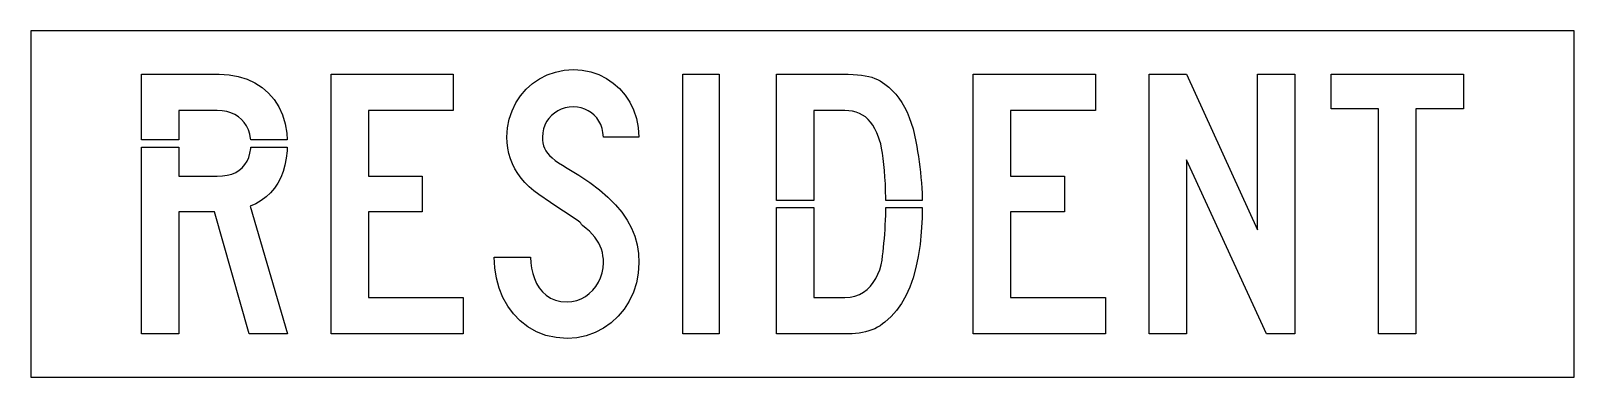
# Model space of a CAD drawing. Extents: x 0 to 107, y 0 to 24.
import ezdxf

# ---------------------------------------------------------------- set-up
doc = ezdxf.new("R2010")
doc.units = 0
doc.layers.add('CUT', color=7, linetype='Continuous')
doc.layers.add('OUTSIDE', color=1, linetype='Continuous')

msp = doc.modelspace()

# ---------------------------------------------------------------- linework, layer by layer
at = {"layer": 'CUT'}
for points in [[(14.8, 17.6466), (14.611, 17.8572), (14.3914, 18.0408), (14.1448, 18.1938), (13.873, 18.3144), (13.576, 18.4026), (13.2592, 18.4548), (12.9208, 18.4728), (10.2676, 18.4728), (10.2676, 16.4504), (7.6792, 16.4504), (7.6792, 21), (13.0468, 21), (13.738, 20.9604), (14.3842, 20.847), (14.9854, 20.658), (15.538, 20.4006), (16.0384, 20.0766), (16.4812, 19.6896), (16.8664, 19.2414), (17.1868, 18.7356), (17.4442, 18.1758), (17.6296, 17.5638), (17.7448, 16.905), (17.7703, 16.4504), (15.2424, 16.4504), (15.2374, 16.536), (15.1816, 16.851), (15.088, 17.1408), (14.9602, 17.4072)], [(29.2774, 18.4728), (23.404, 18.4728), (23.404, 13.926), (27.13, 13.926), (27.13, 11.4636), (23.404, 11.4636), (23.404, 5.5272), (29.9722, 5.5272), (29.9722, 3), (20.8156, 3), (20.8156, 21), (29.2774, 21)], [(41.1304, 4.719), (40.7092, 4.215), (40.2322, 3.774), (39.7012, 3.3978), (39.1252, 3.0954), (38.5078, 2.8704), (37.8544, 2.7318), (37.174, 2.685), (36.4108, 2.739), (35.7016, 2.8938), (35.0518, 3.1458), (34.4596, 3.4824), (33.9286, 3.8964), (33.4624, 4.3824), (33.061, 4.9278), (32.728, 5.529), (32.4652, 6.1752), (32.2762, 6.8574), (32.1592, 7.5702), (32.1196, 8.3046), (34.6468, 8.3046), (34.663, 7.9266), (34.7116, 7.5504), (34.7926, 7.1814), (34.9096, 6.8286), (35.059, 6.4956), (35.2462, 6.1896), (35.4712, 5.9142), (35.7322, 5.6766), (36.0328, 5.4804), (36.3712, 5.3346), (36.7528, 5.2428), (37.174, 5.2104), (37.5142, 5.2356), (37.8436, 5.3112), (38.1532, 5.43), (38.4448, 5.592), (38.7148, 5.79), (38.9578, 6.024), (39.172, 6.2868), (39.3538, 6.5766), (39.4996, 6.8898), (39.6094, 7.221), (39.676, 7.5684), (39.6994, 7.9266), (39.6922, 8.1732), (39.667, 8.4126), (39.6238, 8.6412), (39.5608, 8.8644), (39.4798, 9.0804), (39.3754, 9.2928), (39.2494, 9.4998), (39.1, 9.7032), (38.9272, 9.9066), (38.7274, 10.1082), (38.5006, 10.3116), (38.2468, 10.515), (38.1784, 10.5906), (38.1442, 10.6356), (38.128, 10.6644), (38.1064, 10.6932), (38.0578, 10.7364), (37.9624, 10.8084), (37.7986, 10.9236), (37.5448, 11.0964), (37.1812, 11.3412), (36.6862, 11.676), (36.0364, 12.1116), (35.2156, 12.6624), (34.8664, 12.9234), (34.5478, 13.1988), (34.2562, 13.4886), (33.997, 13.7928), (33.7666, 14.1096), (33.565, 14.439), (33.394, 14.781), (33.2554, 15.1338), (33.1456, 15.4956), (33.0682, 15.87), (33.0196, 16.2516), (33.0052, 16.6422), (33.0466, 17.2776), (33.1672, 17.8878), (33.3616, 18.4656), (33.6244, 19.0038), (33.952, 19.5024), (34.339, 19.9506), (34.78, 20.3448), (35.2696, 20.6796), (35.8024, 20.9496), (36.3748, 21.1494), (36.9814, 21.2736), (37.615, 21.315), (38.2342, 21.2754), (38.8246, 21.1584), (39.3826, 20.9676), (39.9028, 20.7084), (40.3816, 20.3826), (40.8118, 19.9974), (41.1934, 19.5546), (41.5174, 19.0614), (41.7802, 18.5178), (41.98, 17.931), (42.1078, 17.3046), (42.1618, 16.6422), (39.6994, 16.6422), (39.667, 16.9482), (39.6022, 17.2344), (39.5068, 17.5008), (39.3844, 17.7438), (39.2332, 17.9634), (39.0604, 18.1578), (38.8642, 18.3252), (38.6464, 18.4674), (38.4124, 18.579), (38.1604, 18.66), (37.894, 18.7086), (37.615, 18.7266), (37.3216, 18.7086), (37.039, 18.6546), (36.7726, 18.57), (36.526, 18.453), (36.2974, 18.3072), (36.0922, 18.1344), (35.9104, 17.9364), (35.7574, 17.715), (35.635, 17.4738), (35.5432, 17.2128), (35.4874, 16.9356), (35.4676, 16.6422), (35.4766, 16.428), (35.5018, 16.2282), (35.5486, 16.041), (35.6152, 15.861), (35.707, 15.6882), (35.824, 15.5208), (35.968, 15.357), (36.1408, 15.1914), (36.3478, 15.0258), (36.5854, 14.8548), (36.8608, 14.6802), (37.174, 14.4948), (38.0002, 13.9908), (38.749, 13.4868), (39.4186, 12.9792), (40.0108, 12.4698), (40.5274, 11.9514), (40.9702, 11.424), (41.341, 10.884), (41.6416, 10.3314), (41.872, 9.7608), (42.034, 9.1722), (42.1312, 8.5602), (42.1618, 7.9266), (42.1168, 7.212), (41.9854, 6.5298), (41.773, 5.8818), (41.4868, 5.2752)], [(45.1948, 3), (45.1948, 21), (47.7202, 21), (47.7202, 3)], [(59.1844, 14.3166), (59.1448, 14.7468), (59.098, 15.1518), (59.044, 15.5262), (58.9846, 15.8664), (58.9198, 16.1688), (58.8496, 16.428), (58.774, 16.6422), (58.6552, 16.9428), (58.5256, 17.2164), (58.3816, 17.4612), (58.2232, 17.679), (58.0522, 17.868), (57.865, 18.0318), (57.6652, 18.1686), (57.4492, 18.2802), (57.2188, 18.3648), (56.974, 18.426), (56.713, 18.462), (56.4358, 18.4728), (54.2884, 18.4728), (54.2884, 12.251), (51.7, 12.251), (51.7, 21), (56.3098, 21), (56.6734, 20.9964), (57.0082, 20.9838), (57.3142, 20.9622), (57.5968, 20.9316), (57.856, 20.892), (58.0936, 20.8416), (58.315, 20.7822), (58.5184, 20.7102), (58.7074, 20.6274), (58.8856, 20.532), (59.0548, 20.4258), (59.215, 20.3052), (59.4778, 20.1036), (59.7244, 19.875), (59.9602, 19.6212), (60.1798, 19.344), (60.3832, 19.0434), (60.574, 18.7176), (60.7468, 18.372), (60.9034, 18.003), (61.0456, 17.6142), (61.168, 17.2038), (61.2742, 16.7754), (61.3624, 16.3272), (61.4236, 15.9906), (61.483, 15.645), (61.5388, 15.2904), (61.5892, 14.9322), (61.636, 14.5686), (61.6792, 14.2032), (61.7152, 13.836), (61.7458, 13.467), (61.771, 13.1016), (61.789, 12.7398), (61.8016, 12.3834), (61.803, 12.251), (59.2755, 12.251), (59.2744, 12.4086), (59.2636, 12.9054), (59.2438, 13.3914), (59.2168, 13.863)], [(73.804, 18.4728), (67.9306, 18.4728), (67.9306, 13.926), (71.6566, 13.926), (71.6566, 11.4636), (67.9306, 11.4636), (67.9306, 5.5272), (74.4988, 5.5272), (74.4988, 3), (65.3422, 3), (65.3422, 21), (73.804, 21)], [(77.5318, 3), (77.5318, 21), (80.1202, 21), (85.0468, 10.2), (85.0468, 21), (87.637, 21), (87.637, 3), (85.6786, 3), (80.1202, 15.0636), (80.1202, 3)], [(93.4456, 18.6006), (90.1624, 18.6006), (90.1624, 21), (99.3208, 21), (99.3208, 18.6006), (96.0358, 18.6006), (96.0358, 3), (93.4456, 3)], [(10.2676, 15.9484), (10.2676, 13.926), (12.9208, 13.926), (13.2844, 13.944), (13.621, 13.9944), (13.9252, 14.0772), (14.2006, 14.1924), (14.4454, 14.34), (14.6578, 14.5182), (14.8396, 14.727), (14.989, 14.9646), (15.106, 15.2328), (15.1906, 15.528), (15.241, 15.8502), (15.2456, 15.9484), (17.7758, 15.9484), (17.7664, 15.6756), (17.7106, 15.1752), (17.6188, 14.7018), (17.491, 14.2554), (17.3272, 13.8396), (17.1292, 13.4526), (16.8934, 13.098), (16.6234, 12.7758), (16.3192, 12.4878), (15.979, 12.2358), (15.6028, 12.0198), (15.1942, 11.8416), (17.7844, 3), (15.1312, 3), (12.7318, 11.4636), (10.2676, 11.4636), (10.2676, 3), (7.6792, 3), (7.6792, 15.9484)], [(60.9412, 6.2346), (60.673, 5.6406), (60.3652, 5.1042), (60.0214, 4.6218), (59.638, 4.1952), (59.215, 3.8208), (59.053, 3.6858), (58.8784, 3.5634), (58.6966, 3.4536), (58.504, 3.3564), (58.3042, 3.27), (58.0936, 3.198), (57.8776, 3.1368), (57.6526, 3.0864), (57.4204, 3.0486), (57.1828, 3.0216), (56.938, 3.0054), (56.6896, 3), (51.7, 3), (51.7, 11.749), (54.2884, 11.749), (54.2884, 5.5272), (56.4358, 5.5272), (56.8012, 5.5506), (57.1378, 5.6208), (57.4456, 5.736), (57.7246, 5.889), (57.9784, 6.078), (58.2052, 6.2994), (58.405, 6.5514), (58.5796, 6.8268), (58.7272, 7.1256), (58.8514, 7.4424), (58.9504, 7.7736), (59.026, 8.1156), (59.0566, 8.4018), (59.089, 8.6952), (59.1178, 8.9922), (59.1466, 9.2946), (59.1754, 9.6024), (59.1988, 9.9156), (59.2222, 10.2342), (59.2402, 10.5582), (59.2564, 10.8876), (59.269, 11.2206), (59.2762, 11.5608), (59.2772, 11.749), (61.8002, 11.749), (61.7872, 11.0208), (61.735, 10.0722), (61.6486, 9.1848), (61.5262, 8.3586), (61.3678, 7.5918), (61.1734, 6.8844)]]:
    msp.add_lwpolyline(points, close=True, dxfattribs=at)
at = {"layer": 'OUTSIDE'}
msp.add_lwpolyline([(0, 0), (107, 0), (107, 24), (0, 24)], close=True, dxfattribs=at)

doc.saveas('drawing.dxf')
